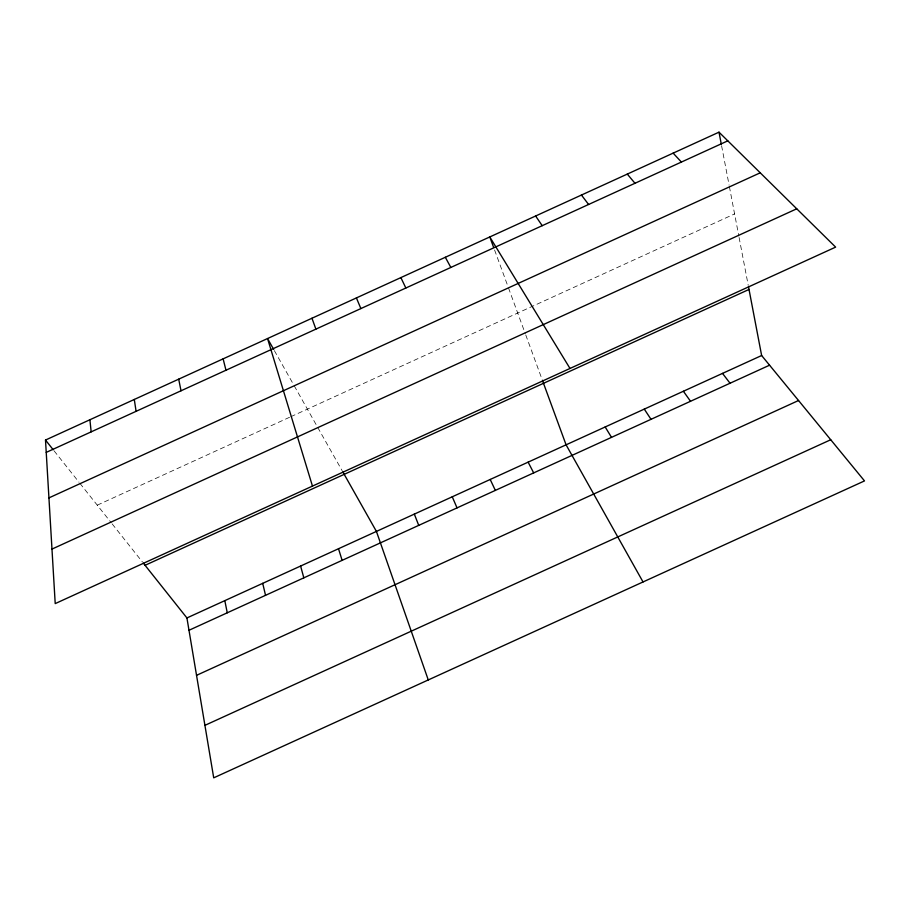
<?xml version="1.0" encoding="UTF-8"?>
<svg xmlns="http://www.w3.org/2000/svg" width="910" height="910" viewBox="0 0 910 910"><rect width="100%" height="100%" fill="white"/><g stroke="black" fill="none" stroke-linecap="round" stroke-linejoin="round"><path stroke-width="0.68" stroke-dasharray="4.55 3.41" d="M97.256 505.164L289.551 417.292M290.825 416.7L734.597 213.918M54.077 450.837L79.034 482.232M79.898 483.324L111.293 522.806M112.169 523.91L142.495 562.062M274.365 350.634L293.555 384.623M294.248 385.851L342.137 470.686M494.574 249.977L508.019 286.604M508.497 287.935L525.275 333.651M525.752 334.937L542.542 380.687M721.584 145.714L729.103 185.139M729.365 186.505L738.829 236.077M739.091 237.464L748.236 285.353"/><path stroke-width="1.36" d="M45.5 440.053L719.002 132.166L835.63 247.122L55.214 603.603L45.5 440.053L53.224 449.767M46.239 452.395L727.807 140.845M48.935 497.884L760.237 172.809M51.984 549.083L796.75 208.799M145.077 565.303L749.021 289.437M186.925 617.947L761.636 355.526L864.5 480.912L213.713 777.834L186.925 617.947L143.348 563.142M188.984 630.277L769.564 365.194M196.537 675.334L798.548 400.514M204.921 725.35L830.728 439.746M673.138 153.13L681.397 162.06M627.286 174.094L634.987 183.274M722.506 373.384L730.036 383.235M581.445 195.047L588.599 204.477M683.387 391.254L690.519 401.276M535.615 216L542.223 225.68M644.28 409.113L651.014 419.317M570.001 368.459L489.796 236.941L493.618 247.372M605.173 426.961L611.509 437.357M273.683 349.429L267.54 338.543L312.471 486.099M342.831 471.915L376.421 531.417L428.269 679.941M643.029 581.956L566.077 444.819L542.542 380.687M445.32 257.268L450.848 267.449M528.13 462.143L533.681 472.893M400.866 277.595L405.849 288.015M490.194 479.468L495.358 490.399M452.259 496.792L457.036 507.894M356.413 297.923L360.872 308.57M414.334 514.104L418.725 525.377M311.971 318.238L315.895 329.136M338.509 548.73L342.126 560.355M300.607 566.043L303.826 577.839M223.121 358.858L225.976 370.233M262.706 583.344L265.538 595.322M224.815 600.645L227.261 612.805M178.701 379.163L181.022 390.788M719.002 132.166L721.323 144.36M748.498 286.718L761.636 355.526M134.293 399.456L136.09 411.32M89.897 419.76L91.159 431.863"/></g></svg>
